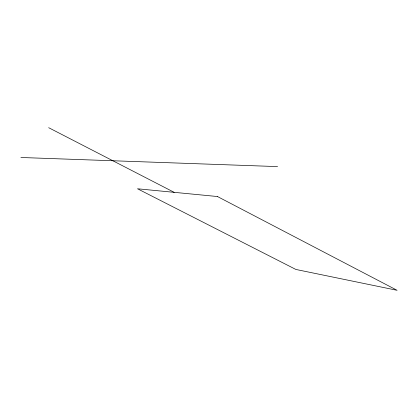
<?xml version="1.0" encoding="UTF-8"?>
<svg xmlns="http://www.w3.org/2000/svg" width="418" height="418" viewBox="0 0 418 418"><rect width="100%" height="100%" fill="white"/><g stroke="black" fill="none" stroke-linecap="round" stroke-linejoin="round"><path stroke-width="0.63" d="M20.9 157.492L277.583 166.599M48.676 127.694L174.16 192.332M217.464 196.533L137.501 188.774L295.871 269.453L397.1 290.306L217.464 196.533"/></g></svg>
